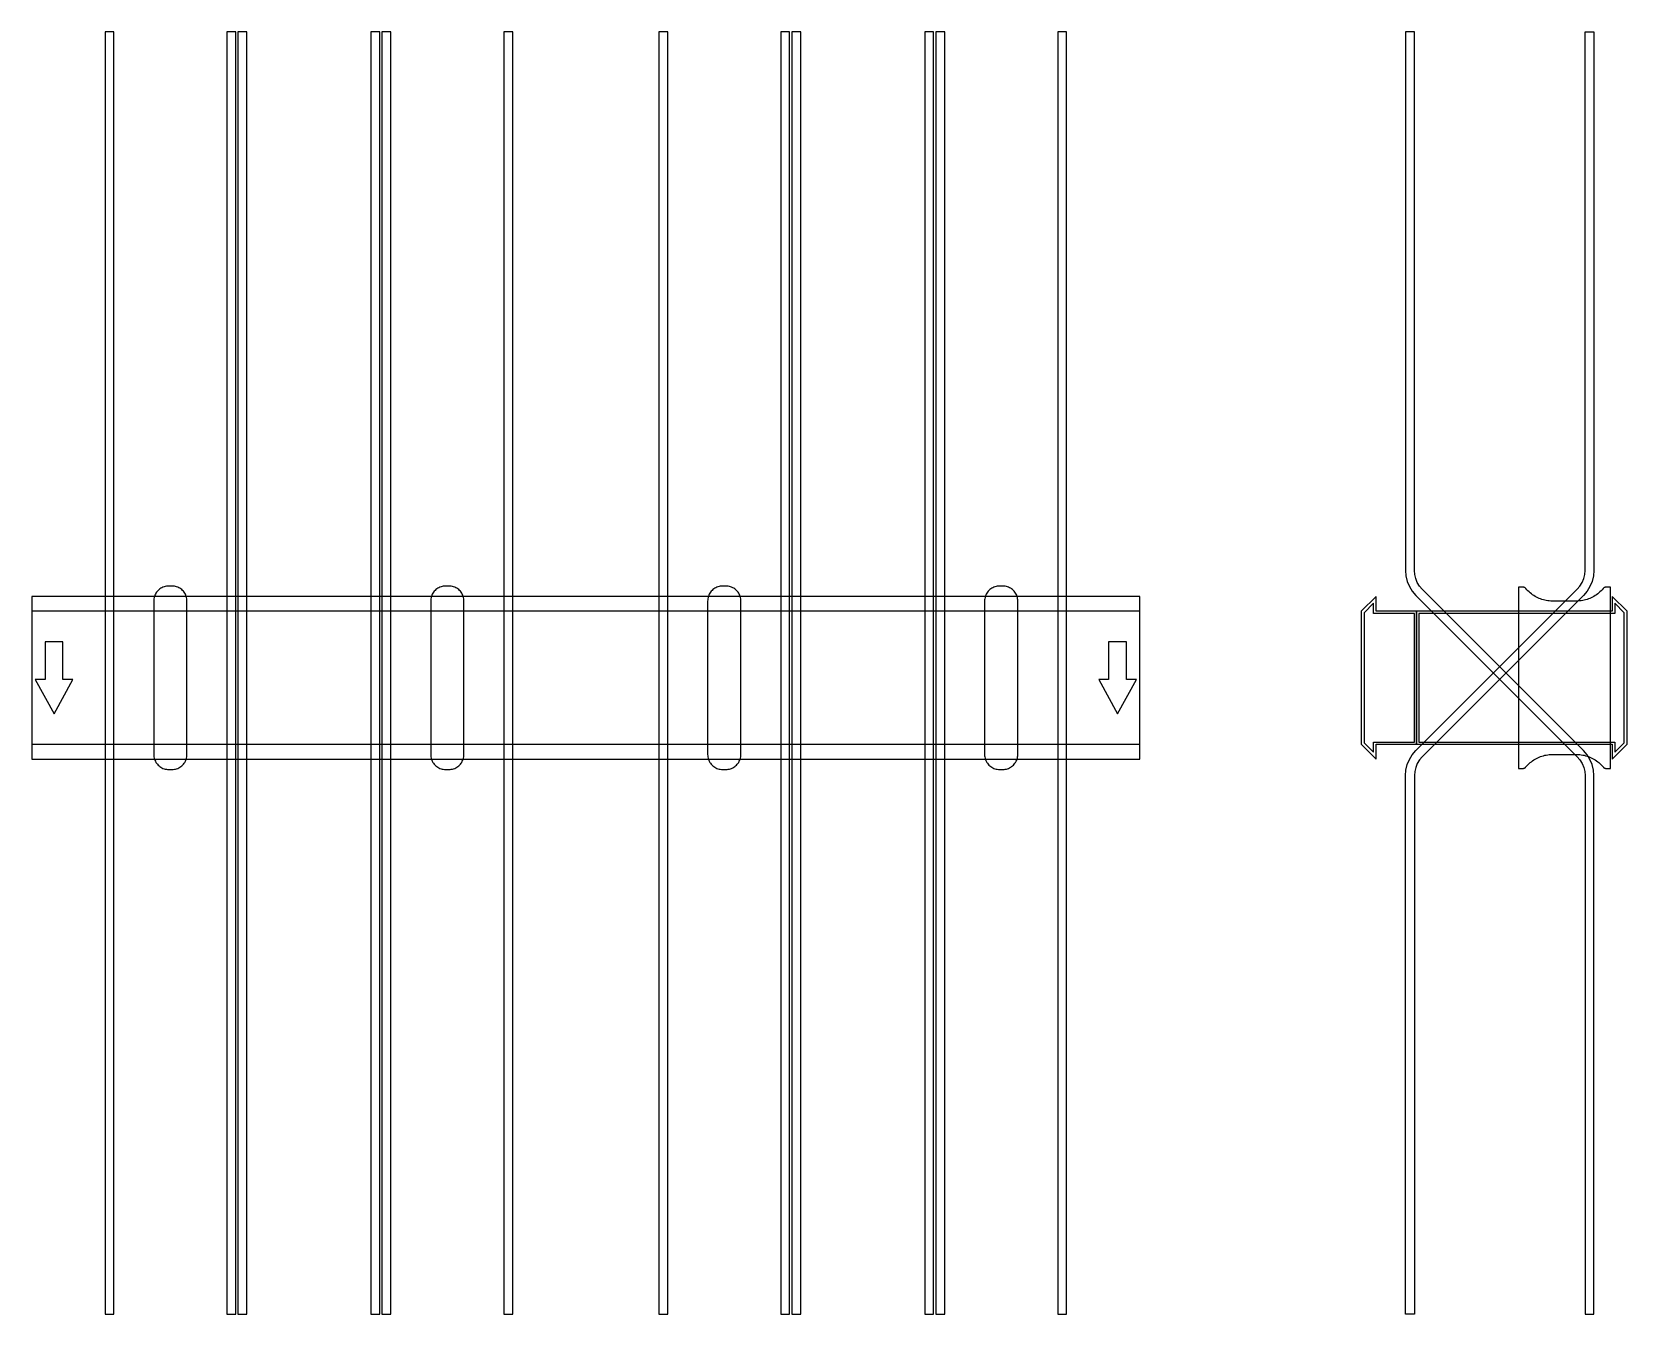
# Model space of a CAD drawing. Extents: x 0 to 1440, y -575 to 583.
import ezdxf

# ---------------------------------------------------------------- set-up
doc = ezdxf.new("R2010")
doc.units = 0
doc.layers.add('Halfen', color=7, linetype='CONTINUOUS')

msp = doc.modelspace()

# ---------------------------------------------------------------- linework, layer by layer
at = {"layer": 'Halfen', "color": 7}
for points in [[(74, -574.569), (74, 583.197), (66, 583.197), (66, -574.569)], [(184, -574.569), (184, 583.197), (176, 583.197), (176, -574.569)], [(194, -574.569), (194, 583.197), (186, 583.197), (186, -574.569)], [(314, -574.569), (314, 583.197), (306, 583.197), (306, -574.569)], [(324, -574.569), (324, 583.197), (316, 583.197), (316, -574.569)], [(434, -574.569), (434, 583.197), (426, 583.197), (426, -574.569)], [(574, -574.569), (574, 583.197), (566, 583.197), (566, -574.569)], [(684, -574.569), (684, 583.197), (676, 583.197), (676, -574.569)], [(694, -574.569), (694, 583.197), (686, 583.197), (686, -574.569)], [(814, -574.569), (814, 583.197), (806, 583.197), (806, -574.569)], [(824, -574.569), (824, 583.197), (816, 583.197), (816, -574.569)], [(934, -574.569), (934, 583.197), (926, 583.197), (926, -574.569)], [(1410, -574.569), (1410, -88.284), (1409.606, -83.278), (1408.434, -78.396), (1406.512, -73.757), (1403.889, -69.475), (1400.627, -65.657), (1255.029, 79.941), (1252.584, 82.805), (1250.616, 86.016), (1249.175, 89.495), (1248.295, 93.157), (1248, 96.912), (1248, 583.197), (1240, 583.197), (1240, 96.912), (1240.394, 91.906), (1241.566, 87.023), (1243.488, 82.384), (1246.111, 78.103), (1249.373, 74.284), (1394.971, -71.314), (1397.416, -74.177), (1399.384, -77.388), (1400.825, -80.868), (1401.705, -84.53), (1402, -88.284), (1402, -574.569)], [(1240, -574.569), (1240, -88.284), (1240.394, -83.278), (1241.566, -78.396), (1243.488, -73.757), (1246.111, -69.475), (1249.373, -65.657), (1394.971, 79.941), (1397.416, 82.805), (1399.384, 86.016), (1400.825, 89.495), (1401.705, 93.157), (1402, 96.912), (1402, 583.197), (1410, 583.197), (1410, 96.912), (1409.606, 91.906), (1408.434, 87.023), (1406.512, 82.384), (1403.889, 78.103), (1400.627, 74.284), (1255.029, -71.314), (1252.584, -74.177), (1250.616, -77.388), (1249.175, -80.868), (1248.295, -84.53), (1248, -88.284), (1248, -574.569)], [(0, -73.5), (1000, -73.5), (1000, 73.5), (0, 73.5)], [(140, -69.3), (140, -56.8), (140, 69.3), (139.958, 70.359), (139.834, 71.412), (139.627, 72.452), (139.339, 73.472), (138.972, 74.466), (138.529, 75.429), (138.011, 76.354), (137.422, 77.235), (136.765, 78.068), (136.046, 78.846), (135.268, 79.565), (134.435, 80.222), (133.554, 80.811), (132.629, 81.329), (131.666, 81.772), (130.672, 82.139), (129.652, 82.427), (128.612, 82.634), (127.559, 82.758), (126.5, 82.8), (123.5, 82.8), (122.441, 82.758), (121.388, 82.634), (120.348, 82.427), (119.328, 82.139), (118.334, 81.772), (117.371, 81.329), (116.446, 80.811), (115.565, 80.222), (114.732, 79.565), (113.954, 78.846), (113.235, 78.068), (112.578, 77.235), (111.989, 76.354), (111.471, 75.429), (111.028, 74.466), (110.661, 73.472), (110.373, 72.452), (110.166, 71.412), (110.042, 70.359), (110, 69.3), (110, -56.8), (110, -69.3), (110.042, -70.359), (110.166, -71.412), (110.373, -72.452), (110.661, -73.472), (111.028, -74.466), (111.471, -75.429), (111.989, -76.354), (112.578, -77.235), (113.235, -78.068), (113.954, -78.846), (114.732, -79.565), (115.565, -80.222), (116.446, -80.811), (117.371, -81.329), (118.334, -81.772), (119.328, -82.139), (120.348, -82.427), (121.388, -82.634), (122.441, -82.758), (123.5, -82.8), (126.5, -82.8), (127.559, -82.758), (128.612, -82.634), (129.652, -82.427), (130.672, -82.139), (131.666, -81.772), (132.629, -81.329), (133.554, -80.811), (134.435, -80.222), (135.268, -79.565), (136.046, -78.846), (136.765, -78.068), (137.422, -77.235), (138.011, -76.354), (138.529, -75.429), (138.972, -74.466), (139.339, -73.472), (139.627, -72.452), (139.834, -71.412), (139.958, -70.359), (140, -69.3)], [(390, -69.3), (390, -56.8), (390, 69.3), (389.958, 70.359), (389.834, 71.412), (389.627, 72.452), (389.339, 73.472), (388.972, 74.466), (388.529, 75.429), (388.011, 76.354), (387.422, 77.235), (386.765, 78.068), (386.046, 78.846), (385.268, 79.565), (384.435, 80.222), (383.554, 80.811), (382.629, 81.329), (381.666, 81.772), (380.672, 82.139), (379.652, 82.427), (378.612, 82.634), (377.559, 82.758), (376.5, 82.8), (373.5, 82.8), (372.441, 82.758), (371.388, 82.634), (370.348, 82.427), (369.328, 82.139), (368.334, 81.772), (367.371, 81.329), (366.446, 80.811), (365.565, 80.222), (364.732, 79.565), (363.954, 78.846), (363.235, 78.068), (362.578, 77.235), (361.989, 76.354), (361.471, 75.429), (361.028, 74.466), (360.661, 73.472), (360.373, 72.452), (360.166, 71.412), (360.042, 70.359), (360, 69.3), (360, -56.8), (360, -69.3), (360.042, -70.359), (360.166, -71.412), (360.373, -72.452), (360.661, -73.472), (361.028, -74.466), (361.471, -75.429), (361.989, -76.354), (362.578, -77.235), (363.235, -78.068), (363.954, -78.846), (364.732, -79.565), (365.565, -80.222), (366.446, -80.811), (367.371, -81.329), (368.334, -81.772), (369.328, -82.139), (370.348, -82.427), (371.388, -82.634), (372.441, -82.758), (373.5, -82.8), (376.5, -82.8), (377.559, -82.758), (378.612, -82.634), (379.652, -82.427), (380.672, -82.139), (381.666, -81.772), (382.629, -81.329), (383.554, -80.811), (384.435, -80.222), (385.268, -79.565), (386.046, -78.846), (386.765, -78.068), (387.422, -77.235), (388.011, -76.354), (388.529, -75.429), (388.972, -74.466), (389.339, -73.472), (389.627, -72.452), (389.834, -71.412), (389.958, -70.359), (390, -69.3)], [(640, -69.3), (640, -56.8), (640, 69.3), (639.958, 70.359), (639.834, 71.412), (639.627, 72.452), (639.339, 73.472), (638.972, 74.466), (638.529, 75.429), (638.011, 76.354), (637.422, 77.235), (636.765, 78.068), (636.046, 78.846), (635.268, 79.565), (634.435, 80.222), (633.554, 80.811), (632.629, 81.329), (631.666, 81.772), (630.672, 82.139), (629.652, 82.427), (628.612, 82.634), (627.559, 82.758), (626.5, 82.8), (623.5, 82.8), (622.441, 82.758), (621.388, 82.634), (620.348, 82.427), (619.328, 82.139), (618.334, 81.772), (617.371, 81.329), (616.446, 80.811), (615.565, 80.222), (614.732, 79.565), (613.954, 78.846), (613.235, 78.068), (612.578, 77.235), (611.989, 76.354), (611.471, 75.429), (611.028, 74.466), (610.661, 73.472), (610.373, 72.452), (610.166, 71.412), (610.042, 70.359), (610, 69.3), (610, -56.8), (610, -69.3), (610.042, -70.359), (610.166, -71.412), (610.373, -72.452), (610.661, -73.472), (611.028, -74.466), (611.471, -75.429), (611.989, -76.354), (612.578, -77.235), (613.235, -78.068), (613.954, -78.846), (614.732, -79.565), (615.565, -80.222), (616.446, -80.811), (617.371, -81.329), (618.334, -81.772), (619.328, -82.139), (620.348, -82.427), (621.388, -82.634), (622.441, -82.758), (623.5, -82.8), (626.5, -82.8), (627.559, -82.758), (628.612, -82.634), (629.652, -82.427), (630.672, -82.139), (631.666, -81.772), (632.629, -81.329), (633.554, -80.811), (634.435, -80.222), (635.268, -79.565), (636.046, -78.846), (636.765, -78.068), (637.422, -77.235), (638.011, -76.354), (638.529, -75.429), (638.972, -74.466), (639.339, -73.472), (639.627, -72.452), (639.834, -71.412), (639.958, -70.359), (640, -69.3)], [(890, -69.3), (890, -56.8), (890, 69.3), (889.958, 70.359), (889.834, 71.412), (889.627, 72.452), (889.339, 73.472), (888.972, 74.466), (888.529, 75.429), (888.011, 76.354), (887.422, 77.235), (886.765, 78.068), (886.046, 78.846), (885.268, 79.565), (884.435, 80.222), (883.554, 80.811), (882.629, 81.329), (881.666, 81.772), (880.672, 82.139), (879.652, 82.427), (878.612, 82.634), (877.559, 82.758), (876.5, 82.8), (873.5, 82.8), (872.441, 82.758), (871.388, 82.634), (870.348, 82.427), (869.328, 82.139), (868.334, 81.772), (867.371, 81.329), (866.446, 80.811), (865.565, 80.222), (864.732, 79.565), (863.954, 78.846), (863.235, 78.068), (862.578, 77.235), (861.989, 76.354), (861.471, 75.429), (861.028, 74.466), (860.661, 73.472), (860.373, 72.452), (860.166, 71.412), (860.042, 70.359), (860, 69.3), (860, -56.8), (860, -69.3), (860.042, -70.359), (860.166, -71.412), (860.373, -72.452), (860.661, -73.472), (861.028, -74.466), (861.471, -75.429), (861.989, -76.354), (862.578, -77.235), (863.235, -78.068), (863.954, -78.846), (864.732, -79.565), (865.565, -80.222), (866.446, -80.811), (867.371, -81.329), (868.334, -81.772), (869.328, -82.139), (870.348, -82.427), (871.388, -82.634), (872.441, -82.758), (873.5, -82.8), (876.5, -82.8), (877.559, -82.758), (878.612, -82.634), (879.652, -82.427), (880.672, -82.139), (881.666, -81.772), (882.629, -81.329), (883.554, -80.811), (884.435, -80.222), (885.268, -79.565), (886.046, -78.846), (886.765, -78.068), (887.422, -77.235), (888.011, -76.354), (888.529, -75.429), (888.972, -74.466), (889.339, -73.472), (889.627, -72.452), (889.834, -71.412), (889.958, -70.359), (890, -69.3)], [(1250, -60), (1250, 60), (1213.5, 60), (1213.5, 73.5), (1200, 60), (1200, -60), (1213.5, -73.5), (1213.5, -60)], [(1440, -60), (1440, 60), (1426.5, 73.5), (1426.5, 60), (1250, 60), (1250, -60), (1426.5, -60), (1426.5, -73.5)], [(1425, -81.8), (1425, 81.8), (1421, 81.8), (1420.846, 81.797), (1420.691, 81.786), (1420.538, 81.769), (1420.385, 81.746), (1420.234, 81.715), (1420.084, 81.678), (1419.936, 81.634), (1419.789, 81.584), (1419.646, 81.527), (1419.505, 81.464), (1419.366, 81.395), (1419.231, 81.32), (1419.1, 81.239), (1418.972, 81.153), (1418.848, 81.06), (1418.728, 80.963), (1418.613, 80.86), (1418.502, 80.752), (1418.397, 80.639), (1418.296, 80.522), (1417.41, 79.491), (1416.479, 78.5), (1415.505, 77.551), (1414.491, 76.646), (1413.437, 75.787), (1412.347, 74.975), (1411.222, 74.211), (1410.064, 73.499), (1408.876, 72.838), (1407.66, 72.23), (1406.418, 71.676), (1405.153, 71.178), (1403.867, 70.736), (1402.563, 70.351), (1401.243, 70.024), (1399.911, 69.756), (1398.567, 69.547), (1397.216, 69.397), (1395.859, 69.307), (1394.5, 69.277), (1372.5, 69.277), (1371.141, 69.307), (1369.784, 69.397), (1368.433, 69.547), (1367.089, 69.756), (1365.757, 70.024), (1364.437, 70.351), (1363.133, 70.736), (1361.847, 71.178), (1360.582, 71.676), (1359.34, 72.23), (1358.124, 72.838), (1356.936, 73.499), (1355.778, 74.211), (1354.653, 74.975), (1353.563, 75.787), (1352.509, 76.646), (1351.495, 77.551), (1350.521, 78.5), (1349.59, 79.491), (1348.704, 80.522), (1348.603, 80.639), (1348.498, 80.752), (1348.387, 80.86), (1348.272, 80.963), (1348.152, 81.06), (1348.028, 81.153), (1347.9, 81.239), (1347.769, 81.32), (1347.634, 81.395), (1347.495, 81.464), (1347.354, 81.527), (1347.211, 81.584), (1347.064, 81.634), (1346.916, 81.678), (1346.766, 81.715), (1346.615, 81.746), (1346.462, 81.769), (1346.309, 81.786), (1346.154, 81.797), (1346, 81.8), (1342, 81.8), (1342, -81.8), (1346, -81.8), (1346.154, -81.797), (1346.309, -81.786), (1346.462, -81.769), (1346.615, -81.746), (1346.766, -81.715), (1346.916, -81.678), (1347.064, -81.634), (1347.211, -81.584), (1347.354, -81.527), (1347.495, -81.464), (1347.634, -81.395), (1347.769, -81.32), (1347.9, -81.239), (1348.028, -81.153), (1348.152, -81.06), (1348.272, -80.963), (1348.387, -80.86), (1348.498, -80.752), (1348.603, -80.639), (1348.704, -80.522), (1349.59, -79.491), (1350.521, -78.5), (1351.495, -77.551), (1352.509, -76.646), (1353.563, -75.787), (1354.653, -74.975), (1355.778, -74.211), (1356.936, -73.499), (1358.124, -72.838), (1359.34, -72.23), (1360.582, -71.676), (1361.847, -71.178), (1363.133, -70.736), (1364.437, -70.351), (1365.757, -70.024), (1367.089, -69.756), (1368.433, -69.547), (1369.784, -69.397), (1371.141, -69.307), (1372.5, -69.277), (1394.5, -69.277), (1395.859, -69.307), (1397.216, -69.397), (1398.567, -69.547), (1399.911, -69.756), (1401.243, -70.024), (1402.563, -70.351), (1403.867, -70.736), (1405.153, -71.178), (1406.418, -71.676), (1407.66, -72.23), (1408.876, -72.838), (1410.064, -73.499), (1411.222, -74.211), (1412.347, -74.975), (1413.437, -75.787), (1414.491, -76.646), (1415.505, -77.551), (1416.479, -78.5), (1417.41, -79.491), (1418.296, -80.522), (1418.397, -80.639), (1418.502, -80.752), (1418.613, -80.86), (1418.728, -80.963), (1418.848, -81.06), (1418.972, -81.153), (1419.1, -81.239), (1419.231, -81.32), (1419.366, -81.395), (1419.505, -81.464), (1419.646, -81.527), (1419.789, -81.584), (1419.936, -81.634), (1420.084, -81.678), (1420.234, -81.715), (1420.385, -81.746), (1420.538, -81.769), (1420.691, -81.786), (1420.846, -81.797), (1421, -81.8)], [(0, -60), (1000, -60), (1000, 60), (0, 60)], [(1248, -58), (1248, 58), (1211, 58), (1211, 67.25), (1202.5, 58.75), (1202.5, -58.75), (1211, -67.25), (1211, -58)], [(1437.5, -58.75), (1437.5, 58.75), (1429, 67.25), (1429, 58), (1252, 58), (1252, -58), (1429, -58), (1429, -67.25)], [(20, -32.5), (37, -1.5), (28, -1.5), (28, 32.5), (12, 32.5), (12, -1.5), (3, -1.5)], [(980, -32.5), (997, -1.5), (988, -1.5), (988, 32.5), (972, 32.5), (972, -1.5), (963, -1.5)]]:
    msp.add_lwpolyline(points, close=True, dxfattribs=at)

doc.saveas('drawing.dxf')
